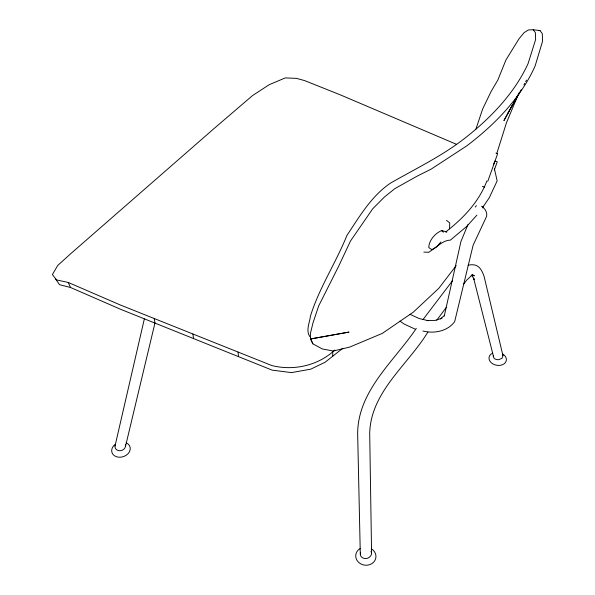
<?xml version="1.0" encoding="UTF-8"?>
<svg xmlns="http://www.w3.org/2000/svg" width="595" height="595" viewBox="0 0 595 595"><rect width="100%" height="100%" fill="white"/><g stroke="black" fill="none" stroke-linecap="round" stroke-linejoin="round"><path stroke-width="0.89" d="M449.545 228.926L449.746 222.961L446.525 220.321M468.02 265.199C477.636 263.221 480.916 267.735 484.04 276.214L502.954 355.654L502.039 358.264L498.796 359.655A4.775 3.421 -0.5 0 1 493.887 358.019L473.613 278.207L474.304 279.68L471.872 275.359M493.262 356.74L493.374 355.379M427.894 332.07C407.977 364.78 370.678 391.882 369.696 433.279L371.578 553.06C371.607 556.028 368.952 558.162 366.185 558.534A5.6 4.753 -8.8 0 1 360.808 556.028L360.302 554.176L357.647 433.45C357.952 390.565 394.217 361.232 416.292 328.395M360.302 554.176L360.622 552.309M444.249 316.146L460.954 241.444L467.945 224.665M154.931 323.115L125.5 446.362C125.01 449.099 122.295 450.735 119.654 450.757A5.221 4.41 -9 0 1 115.17 447.797L115.013 446.019L144.34 318.927M482.716 207.93L483.237 206.175M475.926 129.122L482.627 109.063L491.113 91.489L497.844 80.02L505.929 59.983L519.019 38.779L524.113 32.628L528.382 29.936L533.209 29.75L540.022 30.59L542.276 33.543L542.588 41.159L535.165 65.837A377.312 192.163 -7 0 1 466.815 145.827L431.092 169.159L417.326 176.046L394.857 188.63L384.266 197.161L372.693 208.823L350.507 240.997L338.659 266.24L318.697 305.875L313.037 322.728L310.389 333.498L310.434 338.942L312.858 343.828L322.393 348.982L333.319 351.013L349.741 347.063L382.288 333.401L413.287 312.174L438.827 288.285L456.216 265.615M496.818 153.398L506.471 122.741L518.446 94.062M115.013 446.019L115.623 444.331M487.766 181.356L497.308 154.626L497.546 153.681L495.97 153.146M494.304 169.977L497.256 161.833L494.966 161.052L493.434 164.666M486.866 180.977C479.072 201.638 463.401 218.224 446.168 231.544M512.823 104.318L503.928 120.592L512.288 105.315M515.017 100.302L515.902 98.696M516.78 97.089L517.657 95.483M518.543 93.876L519.42 92.27M513.165 103.709L515.806 98.889M521.279 89.741L507.981 113.162M523.912 84.921L524.79 83.315M525.675 81.708L526.553 80.102M482.85 207.253L489.358 197.592L497.152 180.865L494.415 168.794M436.76 320.192L446.19 307.57M463.379 284.559L466.703 280.104L472.958 274.295L471.381 275.292M423.008 319.552L452.683 280.49M475.286 207.045L476.424 205.61M439.69 243.489L436.663 246.895L428.779 252.273L423.833 252.094M476.922 215.13L466.636 226.479L450.385 240.112C442.635 240.343 438.069 246.546 431.791 249.64L428.764 247.527C428.95 240.335 435.101 233.374 441.557 230.6L446.957 231.909L445.677 232.005M444.614 315.313L440.426 318.89L441.988 318.199L435.183 320.415L427.098 320.467L428.288 320.705L419.163 318.533L409.992 314.331M55.595 278.995L59.559 284.7L70.56 287.504L120.807 309.378L272.123 370.135L291.468 372.611L310.746 369.16L325.063 362.258L342.757 348.306M456.521 144.332L340.087 94.761L304.618 80.6L296.511 78.362L285.243 77.915L269.156 84.735L252.555 95.557L214.401 128.245L70.507 253.887L57.722 265.467L52.412 274.555L56.518 279.918L68.224 282.439L119.915 304.811L271.848 365.553C293.885 371.079 318.169 365.561 334.888 349.979M310.464 339.016L349.034 332.077L310.434 338.942M538.386 30.65L540.022 30.59M471.136 275.597L474.416 275.73L472.534 275.173M422.904 330.991C434.053 333.899 447.537 331.348 454.654 321.672L473.129 245.229L486.613 216.335C487.558 212.311 484.843 208.339 481.593 206.205M482.344 186.324L484.709 187.135M414.931 329.035L404.243 324.089L399.959 321.114M443.364 232.184L441.557 230.6A10.829 3.347 -51.5 0 1 442.762 231.187M533.209 29.75L535.411 32.695L535.604 39.597L528.1 63.539A370.083 187.075 -7.4 0 1 460.857 141.268C438.827 157.653 414.232 169.486 390.551 183.074C371.295 196.157 359.551 216.476 346.93 235.419C335.915 262.819 319.225 287.772 310.464 316.049C309.705 322.668 305.674 330.292 309.72 336.539M502.329 354.375L502.954 355.654M68.224 282.439L70.56 287.504M310.523 338.153L312.858 343.828M371.042 551.23L371.578 553.06M154.224 318.526L154.99 323.1M192.899 333.988L193.501 338.562M125.329 444.614L125.5 446.362M238.059 352.047L238.483 356.621M332.731 351.667L332.739 356.212M371.28 548.694A10.145 9.044 7.5 0 1 373.586 562.238A10.145 9.044 7.5 0 1 358.346 562.082A10.145 9.044 7.5 0 1 360.094 548.575M502.864 354.062A8.784 6.478 10.8 0 1 504.158 363.813A8.784 6.478 10.8 0 1 491.225 362.705A8.784 6.478 10.8 0 1 492.534 353.177M126.177 442.792A9.468 7.415 -17.3 0 1 128.096 453.665A9.468 7.415 -17.3 0 1 114.307 455.666A9.468 7.415 -17.3 0 1 115.162 444.391M440.902 241.994A10.836 3.332 -51.5 0 1 439.333 243.972"/></g></svg>
